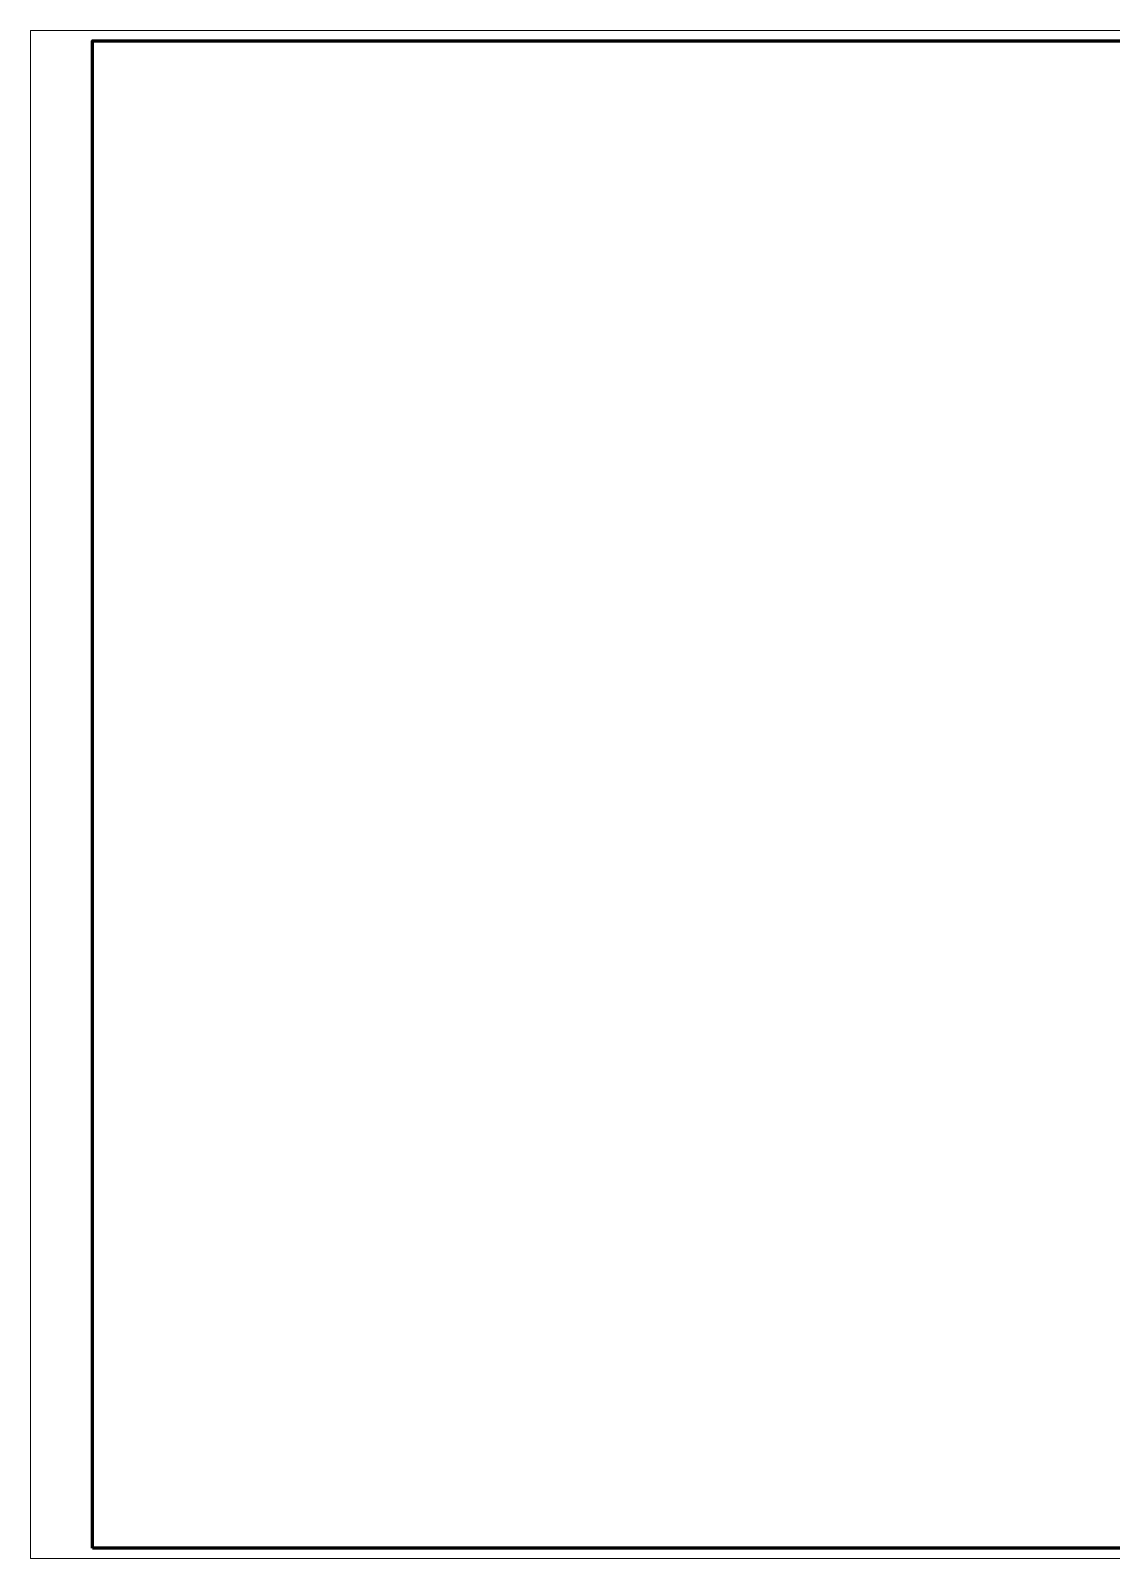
# Model space of a CAD drawing. Header units: millimetres. Extents: x -295047 to 29144, y -724756 to -246879.
# Drawn here: x -170984 to -157544, y -430689 to -411681 of the extents above; entities that cross this region are included whole.
import ezdxf
from ezdxf.enums import TextEntityAlignment as Align

# ---------------------------------------------------------------- set-up
doc = ezdxf.new("R2010")
doc.units = ezdxf.units.MM
doc.header["$MEASUREMENT"] = 0
doc.layers.get('Defpoints').update_dxf_attribs({"color": 1})
for name, color, linetype, lineweight in [('Khungten_LCDI', 7, 'Continuous', 5), ('LC Net thay', 7, 'Continuous', 25), ('LC Text1', 3, 'Continuous', 20)]:
    doc.layers.add(name, color=color, linetype=linetype, lineweight=lineweight)
doc.styles.add('Khungten', font='VHAVAN_1.TTF', dxfattribs={"width": 0.9, "height": 5000})
doc.styles.add('Title', font='VHBLACK_1.TTF', dxfattribs={"width": 0.8})

# ---------------------------------------------------------------- blocks, each defined once
blk = doc.blocks.new('lcdi KC')
at = {"layer": 'Defpoints', "lineweight": 0}
blk.add_lwpolyline([(-1200, -14850), (-1200, 14850), (40800, 14850), (40800, -14850)], close=True, dxfattribs=at)
at = {"layer": 'Khungten_LCDI', "color": 5, "lineweight": 60}
blk.add_lwpolyline([(0, -14650), (0, 14650), (40600, 14650), (40600, -14650)], close=True, dxfattribs=at)
at = {"color": 7, "style": 'Khungten', "width": 0.8}
for tag, p in [('REVISION', (39499, -10746)), ('NGAYHT', (39546, -11609))]:
    blk.add_attdef(tag, text='', height=200, dxfattribs=at).set_placement(p, align=Align.CENTER)
at = {"layer": 'LC Text1', "style": 'Title', "width": 1.485915}
for tag, p, p2 in [('TENBANVE1', (36913, -8886), (40339, -8886)), ('TENBANVE2', (36913, -9562), (40339, -9562))]:
    blk.add_attdef(tag, text='', height=250, dxfattribs=at).set_placement(p, p2, align=Align.FIT)
at = {"layer": 'LC Text1', "style": 'Title', "width": 0.7}
blk.add_attdef('SOBANVE', text='', height=250, dxfattribs=at).set_placement((39562, -13896), align=Align.CENTER)

msp = doc.modelspace()

# ---------------------------------------------------------------- block references
at = {"layer": 'LC Net thay', "xscale": 0.6399999999848659, "yscale": 0.6399999999848659, "zscale": 0.6399999999848659}
msp.add_blockref('lcdi KC', (-170216.2, -421185.3), dxfattribs=at)

doc.saveas('drawing.dxf')
